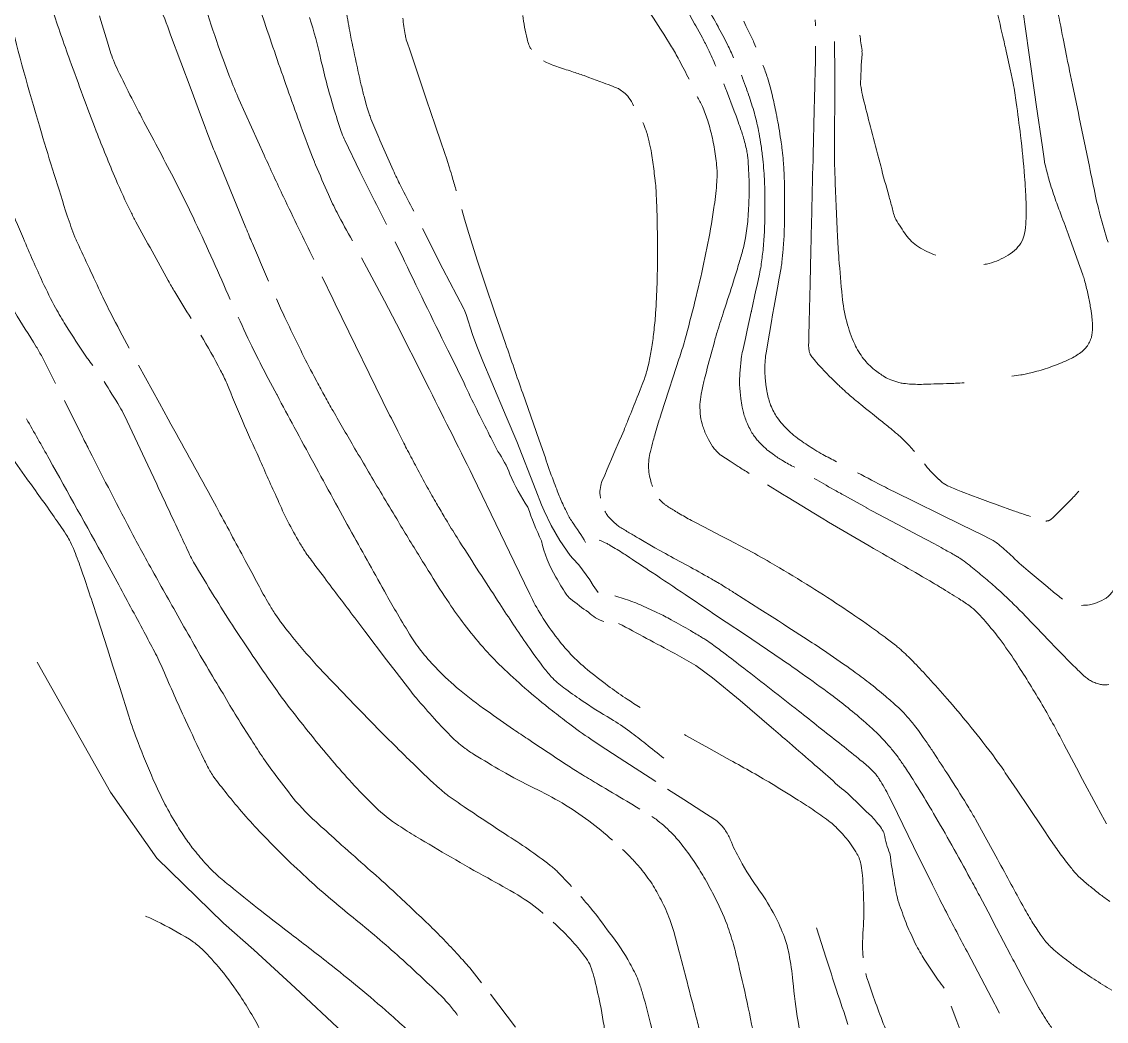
# Model space of a CAD drawing. Header units: inches. Extents: x 115425 to 116786, y 150085 to 152399.
# Drawn here: x 115832.9 to 115936.3, y 151342.6 to 151437.8 of the extents above; entities that cross this region are included whole.
import ezdxf

# ---------------------------------------------------------------- set-up
doc = ezdxf.new("R2010")
doc.units = ezdxf.units.IN
doc.header["$MEASUREMENT"] = 0
doc.layers.add('Contour', color=7, linetype='Continuous', lineweight=0, true_color=0xbed2ff)

msp = doc.modelspace()

# ---------------------------------------------------------------- linework, layer by layer
at = {"layer": 'Contour'}
for points in [[(115849.06, 151409.56, -0.004076), (115847.51, 151412.09, -0.009682), (115846.88, 151413.16, -0.001626), (115843.8, 151418.77, -0.0097), (115843.31, 151419.72, -0.014008), (115841.88, 151422.81, -0.009633), (115840.02, 151427.41, -0.004947), (115837.51, 151434.15, -0.006913), (115835.83, 151439.01, -0.001328), (115834.39, 151443.44, -0.002034), (115833.46, 151446.33, -0.002457), (115832.64, 151449, -0.001211), (115831, 151454.42, -0.007843), (115829.44, 151459.97, -0.006811), (115827.83, 151466.41, -0.013031), (115826.86, 151471.04, -0.032398), (115826.64, 151472.94), (115826.56, 151474.61), (115826.37, 151478.48), (115826.12, 151483.45), (115826.08, 151484.12, 0.021406), (115824.16, 151488.76, 0.157185), (115817.74, 151491.87)], [(115843.15, 151406.73, -0.005242), (115841.43, 151410, -0.009547), (115840.53, 151411.82, -0.00122), (115838.2, 151416.82, -0.012914), (115837.99, 151417.3, -0.017493), (115837.26, 151419.32, -0.004528), (115834.79, 151427.25, -0.011973), (115831.92, 151437.62, 0.024924), (115830.42, 151442.57), (115829.19, 151445.97), (115827.87, 151449.61), (115825.97, 151454.91), (115825.88, 151455.16), (115825.84, 151455.27), (115824.77, 151458.46, -0.0032), (115823.65, 151461.83, 0.003737), (115822.69, 151464.72, 0.026163), (115822.59, 151464.97, 0.002175), (115821.24, 151467.87, 0.03777), (115819.87, 151470.28, 0.026383), (115817.48, 151473.45)], [(115896.53, 151432.35, 0.009372), (115895.58, 151434.18, 0.01317), (115894.85, 151435.45), (115894.13, 151436.63), (115894.05, 151436.75, 0.008913), (115892.19, 151439.59, 0.007728), (115889.94, 151442.8, 0.002452), (115889.37, 151443.58, 0.002896), (115888.88, 151444.23, 0.011915), (115887.74, 151445.66, 0.01527), (115886.79, 151446.73, 0.007675), (115886.17, 151447.36, 0.015737), (115885.86, 151447.66, 0.002606), (115885.26, 151448.18, 0.002274), (115884.57, 151448.76), (115882.55, 151450.47), (115881.8, 151451.09), (115880.73, 151451.97), (115878.68, 151453.64), (115878.47, 151453.82), (115876.76, 151455.24, -0.017488), (115876.39, 151455.56, -0.007129), (115875.53, 151456.41)], [(115839.69, 151405.06, -0.002979), (115839.22, 151405.69, -0.011561), (115839.1, 151405.86, -0.008169), (115837.1, 151408.93, -0.015987), (115836.15, 151410.55, -0.015547), (115834.91, 151413.02, -0.009436), (115833.07, 151417.17, -0.005136), (115830.19, 151424.24, -0.009609), (115828.76, 151428.06, -0.002233), (115827.42, 151431.93, 0.002434), (115826.18, 151435.48, 0.001147), (115824.62, 151439.88, 0.008276), (115824.39, 151440.48), (115824.33, 151440.62), (115823.95, 151441.53, 0.007229), (115822.85, 151444, 0.007217), (115821.67, 151446.44, 0.016077), (115821.41, 151446.92, 0.002988), (115819.93, 151449.43, 0.025511), (115819.43, 151450.19, 0.0126), (115818.29, 151451.63)], [(115864.45, 151416.95, -0.010962), (115862.97, 151419.64, -0.017817), (115862.16, 151421.35, -0.00071), (115860.92, 151424.2, -0.007135), (115860.81, 151424.49, -0.007322), (115859.53, 151427.86, -0.003908), (115857.27, 151434.22, -0.002366), (115855.12, 151440.55, -0.004081)], [(115899.09, 151433.58, 0.009051), (115898.35, 151435.21, 0.013413), (115897.8, 151436.29), (115897.18, 151437.43), (115897.06, 151437.64, 0.00948), (115895.19, 151440.88, 0.018411)], [(115856.45, 151413.11, -0.001464), (115854.91, 151416.69, -0.003528), (115854.29, 151418.18), (115851.29, 151425.49), (115851.21, 151425.68), (115850.56, 151427.33), (115850.39, 151427.78), (115849.96, 151428.94), (115849.06, 151431.36), (115848.08, 151433.97), (115847.11, 151436.58, 0.002409), (115845.97, 151439.6, -0.002285)], [(115925.73, 151439.5, 0.00082), (115926.44, 151436.43, -0.001771), (115926.77, 151435.01), (115927.18, 151433.16, -0.002577), (115927.43, 151431.97, -0.011819), (115927.72, 151430.12, -0.00277), (115928.13, 151426.98, -0.009195), (115928.52, 151423.07, -0.007394), (115928.6, 151421.85, -0.008165), (115928.67, 151419.93, -0.005222), (115928.65, 151418.81, -0.024789), (115928.52, 151417.66, -0.024008), (115928.27, 151416.94, -0.08065), (115927.73, 151416.19, -0.067171), (115926.94, 151415.57, -0.074964), (115925.13, 151414.8, -0.045831), (115924.63, 151414.7)], [(115860.76, 151415.18, -0.003496), (115857.87, 151421.13, -0.00526), (115856.02, 151425.12), (115853.62, 151430.45), (115853.52, 151430.66, -0.009981), (115852.66, 151432.78, -0.007775), (115851.65, 151435.53, -0.0072), (115850.33, 151439.51, -0.00499)], [(115863.82, 151439.08, 0.009244), (115864.19, 151436.92, 0.006642), (115864.8, 151433.93, 0.004125), (115865.25, 151431.92, 0.006828), (115865.55, 151430.72), (115865.75, 151429.95), (115865.85, 151429.61), (115865.93, 151429.35), (115866.03, 151429.06, 0.014616), (115866.21, 151428.58, 0.003885), (115866.95, 151426.79), (115867.05, 151426.55), (115868.33, 151423.67, 0.012552), (115869.02, 151422.22, 0.007211), (115870.3, 151419.76)], [(115900.77, 151434.39, 0.008118), (115900.2, 151435.64, 0.011315), (115899.75, 151436.52), (115899.32, 151437.32), (115899.29, 151437.38, 0.006443), (115898.19, 151439.32, 0.005592)], [(115927.3, 151404.05, 0.012309), (115928.16, 151404.17, 0.019742), (115928.69, 151404.27), (115929.36, 151404.44), (115929.68, 151404.52, 0.022544), (115931.28, 151405.03, 0.022869), (115932.8, 151405.66, 0.025573), (115933.37, 151405.97, 0.027168), (115933.88, 151406.31, 0.04946), (115934.34, 151406.74, 0.056508), (115934.65, 151407.19, 0.039702), (115934.85, 151407.66, 0.052927), (115934.94, 151408.03, 0.018126), (115934.99, 151408.53, 0.023868), (115934.99, 151408.91, 0.00863), (115934.96, 151409.4, 0.010317), (115934.92, 151409.8, 0.01494), (115934.78, 151410.7, 0.011002), (115934.54, 151411.92, 0.008494), (115934.23, 151413.19, 0.02034), (115934.07, 151413.72), (115933.79, 151414.49), (115932.86, 151417.07, 0.001024), (115932.08, 151419.2, -0.001412), (115931.51, 151420.74, -0.01304), (115930.92, 151422.51, -0.016237), (115930.54, 151423.96), (115930.43, 151424.42), (115930.41, 151424.52), (115930.34, 151424.97), (115930.21, 151425.88), (115929.63, 151429.95), (115929.5, 151430.86), (115928.93, 151434.9), (115928.36, 151438.95)], [(115931.58, 151439.31, 0.001316), (115932.19, 151436.24), (115932.55, 151434.41), (115932.62, 151434.05), (115932.72, 151433.59), (115932.81, 151433.16), (115933.08, 151431.81), (115933.64, 151429.12), (115933.73, 151428.69), (115934.7, 151424.02, 0.001097), (115935.29, 151421.19, 0.002709), (115935.55, 151420.04, 0.01431), (115935.68, 151419.49, 0.002885), (115936.47, 151416.81, 0.008791)], [(115836.14, 151403.36, 0.007104), (115834.85, 151405.89, 0.018066), (115834.3, 151406.86, 0.001923), (115832.21, 151410.2, -0.002937), (115830.84, 151412.39, -0.004611), (115828.78, 151415.81, -0.023409), (115828.41, 151416.5, -0.044149), (115828.19, 151417.1, -0.007232), (115827.23, 151420.87, -0.017889), (115826.36, 151425.2, 0.040902), (115825.89, 151427.08, 0.007431), (115825.59, 151427.93, 0.004154), (115825.01, 151429.44, 0.004199), (115824.18, 151431.51, 0.007787), (115823.7, 151432.61, 0.018821), (115823.62, 151432.78, 0.001975), (115822.78, 151434.32, 0.033816), (115822.01, 151435.52, 0.032585), (115820.09, 151437.78)], [(115852.79, 151411.35, 0.007139), (115849.46, 151418.74, 0.0113), (115847.19, 151423.33, 0.001105), (115844.19, 151429.01, -0.004124), (115843.4, 151430.54, -0.005151), (115842.09, 151433.19, -0.014536), (115841.66, 151434.15, -0.022704), (115841.34, 151435.03, -0.006128), (115840.34, 151438.38, -0.012212)], [(115867.69, 151418.51, -0.002405), (115866.16, 151421.53, -0.003608), (115865.16, 151423.55), (115863.72, 151426.53), (115863.66, 151426.66, -0.024218), (115863.37, 151427.38, -0.007966), (115862.65, 151429.63, -0.018246), (115861.44, 151434.2, 0.020677), (115860.35, 151438.23, 0.001026)], [(115874.34, 151421.7, 0.004084), (115873.98, 151422.95, 0.005416), (115873.69, 151423.89), (115873.46, 151424.61), (115873.46, 151424.62), (115872.89, 151426.3), (115872.32, 151427.98), (115871.51, 151430.4), (115871.45, 151430.56), (115869.9, 151435.14), (115869.69, 151435.77), (115869.57, 151436.11, -0.028446), (115869.56, 151436.18, -0.004737), (115869.47, 151436.61, -0.02655), (115869.25, 151438.17, -0.010356)], [(115880.67, 151438.42, 0.012146), (115880.85, 151437.32, 0.014221), (115881.09, 151436.19, 0.027501), (115881.27, 151435.62, 0.014926), (115881.32, 151435.49, 0.012899), (115881.39, 151435.33, 0.047424), (115881.43, 151435.28, 0.022974), (115881.51, 151435.18)], [(115908.58, 151437.43, 0.006684), (115908.56, 151438, 0.012113)], [(115920.06, 151415.57, -0.060508), (115918.4, 151416.38, -0.090458), (115917.2, 151417.52, -0.012005), (115916.24, 151418.98, -0.068238), (115915.89, 151420.12, -0.005649), (115915.57, 151421.26, -0.00567), (115914.8, 151424.08), (115914.49, 151425.25, -0.001116), (115913.73, 151428.16, -0.002283), (115913.06, 151430.84, -0.002483), (115912.88, 151431.82, -0.006524), (115912.93, 151433.25, -0.026093), (115913.03, 151434.65, -0.034787), (115913.02, 151435.09, -0.0034), (115912.81, 151436.56)], [(115918.02, 151396.87, 0.008648), (115917.57, 151397.38, 0.016323), (115917.32, 151397.64), (115916.62, 151398.32), (115916.55, 151398.38, 0.005237), (115915.89, 151398.94, 0.003164), (115914.79, 151399.83), (115914.03, 151400.45), (115913.85, 151400.59), (115913.36, 151400.98), (115912.88, 151401.37, -0.004711), (115912.46, 151401.71, -0.003377), (115911.88, 151402.19, -0.006657), (115911.49, 151402.54, -0.004372), (115910.91, 151403.08, -0.005187), (115910.6, 151403.37, -0.00231), (115909.93, 151404.03, -0.009227), (115909.15, 151404.84, -0.011702), (115908.56, 151405.5, -0.014034), (115908.24, 151405.9, -0.03479), (115908.12, 151406.07), (115908.09, 151406.13), (115908.09, 151406.14), (115908.07, 151406.18), (115908.05, 151406.24), (115908.02, 151406.31), (115907.99, 151406.43, -0.021728), (115907.95, 151406.62, -0.025995), (115907.94, 151406.78), (115907.93, 151406.91), (115907.93, 151406.98), (115907.94, 151407.31), (115907.95, 151407.86), (115907.98, 151409.23), (115907.98, 151409.26), (115908.01, 151410.39), (115908.02, 151410.7), (115908.04, 151411.45), (115908.05, 151411.93), (115908.06, 151412.58), (115908.08, 151413.33), (115908.1, 151414.07), (115908.11, 151414.82), (115908.13, 151415.62), (115908.15, 151416.32), (115908.16, 151416.82), (115908.17, 151417.07), (115908.18, 151417.49), (115908.18, 151417.83), (115908.19, 151418.21), (115908.2, 151418.58), (115908.21, 151418.96), (115908.22, 151419.34), (115908.23, 151419.72), (115908.24, 151420.1), (115908.25, 151420.48), (115908.26, 151420.86), (115908.27, 151421.25), (115908.27, 151421.63), (115908.28, 151421.92), (115908.29, 151422.39), (115908.3, 151422.89), (115908.31, 151423.32), (115908.33, 151423.92), (115908.35, 151424.68), (115908.36, 151425.15), (115908.37, 151425.48), (115908.38, 151426.23), (115908.4, 151426.98), (115908.42, 151427.57), (115908.44, 151428.38), (115908.45, 151429), (115908.47, 151429.68), (115908.48, 151430.25), (115908.5, 151430.88), (115908.51, 151431.38), (115908.52, 151431.98), (115908.52, 151432.01), (115908.55, 151433.01), (115908.57, 151434.14), (115908.58, 151434.62), (115908.6, 151435.49)], [(115910.4, 151435.95, -0.000754), (115910.42, 151433.12, -0.002002), (115910.42, 151432.05, -0.000694), (115910.4, 151426.43, 0.002408), (115910.4, 151424.81, 0.008547), (115910.43, 151423.32, 0.002208), (115910.67, 151417.53, 0.007595), (115910.82, 151415.22, 0.004957), (115911.13, 151411.68, 0.039715), (115911.56, 151409.23, 0.043671), (115912.32, 151407.11, 0.056265), (115913.17, 151405.71, 0.063027), (115914.2, 151404.67, 0.026566), (115915.17, 151403.99, 0.049225), (115915.75, 151403.7, 0.021302), (115916.54, 151403.44, 0.041071), (115916.97, 151403.36, 0.014203), (115917.74, 151403.29, 0.014622), (115918.49, 151403.27, 0.005603), (115919.28, 151403.29, 0.001875), (115921.65, 151403.36, 0.008255), (115921.92, 151403.37, 0.002658), (115922.77, 151403.43)], [(115882.67, 151434.09), (115882.89, 151433.96), (115882.95, 151433.94, 0.003725), (115883.54, 151433.7, 0.005941), (115883.92, 151433.57, 0.008326), (115885.37, 151433.08, -0.010513), (115886.53, 151432.69), (115886.99, 151432.52), (115888.37, 151432.01, -0.003787), (115889.29, 151431.65, -0.007054), (115889.79, 151431.45, -0.052598), (115889.85, 151431.42, -0.006865), (115890.31, 151431.09, -0.073242), (115890.8, 151430.59, -0.057174), (115891.25, 151429.82)], [(115903.57, 151433.7, -0.012901), (115904, 151432.5, -0.018211), (115904.26, 151431.63), (115904.48, 151430.78), (115904.5, 151430.67, -0.011734), (115904.89, 151428.84, -0.009519), (115905.27, 151426.57, -0.003087), (115905.39, 151425.75, -0.005599), (115905.44, 151425.3, -0.011165), (115905.53, 151424.36, -0.007251), (115905.61, 151422.9, -0.006104), (115905.63, 151421.82, -0.003921), (115905.64, 151420.15, -0.008441), (115905.6, 151417.74, -0.012672), (115905.5, 151416.15, -0.007074), (115905.38, 151414.93, -0.014971), (115905.3, 151414.36), (115905.13, 151413.39), (115904.96, 151412.48), (115904.65, 151410.73), (115904.5, 151409.89), (115904.39, 151409.27), (115904.01, 151407.05), (115903.91, 151406.44), (115903.83, 151405.95, 0.017639), (115903.81, 151405.72, 0.007857), (115903.77, 151405.21, 0.018975), (115903.76, 151404.5, 0.015869), (115903.81, 151403.65, 0.006673), (115903.85, 151403.28, 0.006488), (115903.9, 151402.91, 0.017211), (115903.97, 151402.51, 0.01023), (115904.12, 151401.86, 0.031463), (115904.31, 151401.3, 0.025832), (115904.6, 151400.65, 0.034541), (115904.93, 151400.11, 0.025814), (115905.46, 151399.46, 0.023741), (115906.2, 151398.69, 0.028965), (115906.87, 151398.13, 0.012941), (115907.14, 151397.94, 0.002624), (115908.51, 151397.04, 0.019008), (115909.29, 151396.58, 0.01183), (115910.6, 151395.9)], [(115906.6, 151395.37, -0.018292), (115905.45, 151396, -0.022592), (115904.57, 151396.59), (115904.09, 151396.94), (115904.05, 151396.97, -0.021331), (115903.69, 151397.29, -0.016362), (115903.25, 151397.73, -0.019123), (115902.97, 151398.05, -0.016713), (115902.68, 151398.43, -0.025788), (115902.39, 151398.9, -0.021287), (115902.09, 151399.51, -0.018874), (115901.88, 151400.04, -0.019233), (115901.71, 151400.58, -0.021407), (115901.59, 151401.09, -0.01328), (115901.46, 151401.92, -0.02389), (115901.35, 151403.22, -0.02667), (115901.38, 151404.39, -0.013705), (115901.51, 151405.71, -0.022061), (115901.65, 151406.51), (115901.9, 151407.64), (115902.08, 151408.45), (115902.46, 151410.19), (115902.47, 151410.22), (115902.48, 151410.29), (115902.91, 151412.25), (115903.01, 151412.73), (115903.24, 151413.77, 0.016155), (115903.39, 151414.58, 0.009045), (115903.58, 151416.05, 0.01612), (115903.71, 151417.74, 0.011452), (115903.77, 151420.13, 0.004938), (115903.75, 151421.86, 0.008861), (115903.71, 151422.83, 0.007528), (115903.64, 151423.9, 0.007283), (115903.53, 151425.01, 0.009956), (115903.35, 151426.32, 0.011713), (115903.15, 151427.44, 0.008199), (115902.95, 151428.38, 0.010641), (115902.76, 151429.1, 0.006691), (115902.49, 151429.99, 0.006823), (115902.21, 151430.86, 0.004829), (115902, 151431.45, 0.002835), (115901.63, 151432.45), (115901.61, 151432.49), (115901.52, 151432.72)], [(115902.27, 151394.79, -0.004363), (115901.2, 151395.45, -0.006099), (115900.45, 151395.94), (115899.57, 151396.52), (115899.51, 151396.57, -0.036932), (115899.37, 151396.69, -0.014735), (115899.04, 151397.02, -0.04552), (115898.78, 151397.36, -0.019939), (115898.28, 151398.22, -0.041651), (115897.85, 151399.26, -0.047414), (115897.63, 151400.22, -0.038341), (115897.57, 151401.35, -0.043936), (115897.69, 151402.33, -0.005761), (115897.95, 151403.55, -0.007541), (115898.18, 151404.48, -0.003037), (115898.91, 151407.2, -0.006943), (115899.25, 151408.38, -0.006542), (115899.86, 151410.29, 0.004396), (115900.78, 151413.12, 0.003068), (115901.25, 151414.68, 0.003713), (115901.63, 151415.97, 0.028015), (115901.91, 151417.22, 0.019729), (115902.14, 151419.02, 0.015261), (115902.25, 151421.08, 0.016009), (115902.24, 151423.04, 0.002869), (115902.18, 151424.3, 0.01182), (115902.16, 151424.61), (115902.13, 151424.87), (115902.11, 151425.07, 0.017349), (115902.03, 151425.54, 0.012106), (115901.87, 151426.21, 0.00781), (115901.68, 151426.91, 0.009857), (115901.5, 151427.46, 0.003339), (115901.29, 151428.08, 0.002701), (115901.01, 151428.85), (115900.84, 151429.3), (115900.09, 151431.28), (115900.04, 151431.39), (115899.83, 151431.91)], [(115893.03, 151393.55), (115893, 151393.63), (115893, 151393.65, -0.031621), (115892.77, 151394.53, -0.036946), (115892.68, 151395.29, -0.036876), (115892.7, 151396.09, -0.037103), (115892.84, 151396.87, -0.003466), (115893.12, 151397.92, -0.005339), (115893.31, 151398.6), (115893.69, 151399.88), (115893.74, 151400.03), (115893.87, 151400.45), (115894.61, 151402.71), (115895.03, 151403.99), (115895.57, 151405.66, 0.011303), (115896.12, 151407.47, 0.005589), (115897.09, 151411.17, 0.009878), (115897.95, 151414.87, 0.009967), (115898.66, 151418.57, 0.00526), (115898.94, 151420.33, 0.00823), (115899.08, 151421.45, 0.013014), (115899.18, 151422.57, 0.017278), (115899.2, 151423.42, 0.018402), (115899.18, 151423.93, 0.010898), (115899.09, 151424.8, 0.021347), (115898.8, 151426.53, 0.022382), (115898.38, 151428.16), (115898.31, 151428.37), (115898.07, 151429.08, 0.02732), (115897.8, 151429.76, 0.018794), (115897.31, 151430.7)], [(115892.13, 151428.21, -0.01666), (115892.43, 151427.45, -0.022638), (115892.6, 151426.88), (115892.73, 151426.39), (115892.74, 151426.33, -0.014916), (115892.95, 151425.29, -0.00922), (115893.19, 151423.6, -0.003186), (115893.3, 151422.69, -0.006889), (115893.35, 151422.26, -0.007856), (115893.39, 151421.61, -0.003875), (115893.45, 151420.29, -0.005744), (115893.49, 151419.17, -0.002309), (115893.52, 151416.38, -0.008728), (115893.48, 151412.85, -0.010945), (115893.34, 151410.04, -0.011445), (115893.17, 151408.23, -0.013081), (115892.95, 151406.66, -0.008483), (115892.69, 151405.28, -0.017807), (115892.53, 151404.63, -0.006035), (115892.35, 151404.03, -0.015937), (115892.28, 151403.8), (115892.07, 151403.26), (115891.87, 151402.75), (115891.71, 151402.34), (115891.59, 151402.05, -0.001404), (115890.76, 151399.97, -0.002759), (115890.33, 151398.92), (115890.08, 151398.34), (115889.88, 151397.85), (115889.46, 151396.89), (115889.05, 151395.93), (115889.02, 151395.87), (115888.73, 151395.18), (115888.49, 151394.62), (115888.23, 151394.02, 0.049161), (115888.16, 151393.8, 0.015598), (115888.04, 151393.08, 0.054225), (115888.04, 151392.85, 0.02835), (115888.09, 151392.42)], [(115886.67, 151388.19, 0.02169), (115885.38, 151390.18, -0.019557), (115885.11, 151390.63, -0.013228), (115884.4, 151392.06, -0.014745), (115883.91, 151393.27, -0.00539), (115883.6, 151394.09, -0.008123), (115882.83, 151396.26), (115882.23, 151397.96), (115881.69, 151399.51), (115880.67, 151402.43, -0.000466), (115879.04, 151407.15), (115878.03, 151410.1), (115877.1, 151412.82), (115876.79, 151413.76), (115876.36, 151415.01), (115875.54, 151417.65), (115875.13, 151419.01), (115874.87, 151419.92)], [(115888.4, 151380.66, -0.095364), (115886.94, 151381.55, -0.010767), (115885.22, 151382.83, -0.013569), (115884.8, 151383.27, -0.010376), (115883.84, 151384.91, -0.087382), (115882.47, 151388.36, -0.027473), (115881.16, 151391.57, -0.047785), (115879.46, 151394.72, 0.051063), (115878.31, 151396.88, 0.003738), (115877.52, 151398.4, -0.005464), (115875.08, 151403.37), (115873.81, 151405.98, -0.003875), (115869.41, 151415.01), (115869.3, 151415.24), (115868.5, 151416.86)], [(115891.86, 151372.48, -0.001961), (115890.63, 151373.27, -0.01442), (115889.02, 151374.39, -0.011355), (115887.05, 151375.9, -0.029283), (115885.43, 151377.38, -0.029548), (115884.01, 151379.01, -0.023805), (115882.45, 151381.25, -0.028237), (115881.34, 151383.27), (115879.85, 151386.35), (115878.55, 151389.06), (115875.93, 151394.52, 0.000423), (115871.51, 151403.35), (115871.4, 151403.58), (115868.64, 151409.05), (115867.51, 151411.23), (115865.3, 151415.32)], [(115894.13, 151367.65, -0.009538), (115892.41, 151369.01, 0.013735), (115890.89, 151370.19, 0.024495), (115889.08, 151371.39, -0.015939), (115886.26, 151373.18, -0.007603), (115884.59, 151374.36, -0.019751), (115883.97, 151374.85, -0.033533), (115883.4, 151375.41, -0.020191), (115882.56, 151376.43, -0.011448), (115880.96, 151378.65, -0.006634), (115878.33, 151382.59, -0.001854), (115874.69, 151388.24, -0.006044), (115873.6, 151389.99, -0.001466), (115872.79, 151391.35, -0.003589), (115872.46, 151391.91, -0.004521), (115871.58, 151393.47, -0.003782), (115870.55, 151395.37, -0.001552), (115869.7, 151396.97, -0.003542), (115869.33, 151397.68), (115868.76, 151398.8), (115868.15, 151400.04), (115867.99, 151400.35), (115862.81, 151410.94), (115862.6, 151411.37), (115861.56, 151413.52)], [(115893.37, 151365.41), (115889.86, 151367.68), (115887.95, 151368.92), (115887.17, 151369.45, -0.009673), (115885.03, 151370.98, -0.003477), (115883.5, 151372.16, -0.012582), (115880.88, 151374.33, -0.007156), (115878.67, 151376.35, -0.016659), (115876.89, 151378.23, -0.019206), (115875.1, 151380.41, -0.016469), (115873.66, 151382.44, -0.018653), (115871.94, 151385.11, -0.002897), (115870.87, 151386.82, -0.004575), (115868.66, 151390.45, -0.001068), (115867.27, 151392.76, -0.001681), (115864.68, 151397.14, -0.002068), (115862.59, 151400.74, -0.002523), (115861.81, 151402.13, -0.002697), (115861.04, 151403.53), (115860.78, 151404.03, -0.008962), (115858.28, 151409.06), (115858, 151409.65, -0.008115), (115857.2, 151411.43)], [(115891.84, 151362.79, 0.001955), (115890.6, 151363.54, 0.003036), (115887.89, 151365.15, -0.005434), (115886.37, 151366.06, -0.006862), (115885.06, 151366.89, -0.00228), (115881.15, 151369.48, -0.003836), (115879.81, 151370.38, -0.002008), (115877.27, 151372.15, -0.021111), (115874.64, 151374.17, -0.02489), (115872.57, 151376.08, -0.024735), (115871.11, 151377.72, -0.029954), (115870.05, 151379.21, -0.005166), (115868.73, 151381.39, -0.006308), (115867.69, 151383.2, -0.00108), (115864.39, 151389.12, -0.001969), (115862.6, 151392.37, -0.000678), (115858.9, 151399.18, -0.001503), (115857.25, 151402.26), (115857.22, 151402.32), (115856.23, 151404.18, -0.007946), (115855.05, 151406.5, -0.005891), (115853.55, 151409.68)], [(115889.23, 151359.83, 0.019792), (115886.97, 151361.68, 0.028073), (115884.42, 151363.38, 0.021002), (115881.77, 151364.8, -0.01822), (115878.7, 151366.42, -0.007265), (115876.07, 151367.98, -0.021179), (115875.2, 151368.57, -0.032389), (115874.01, 151369.57, -0.019825), (115872.25, 151371.41, -0.00423), (115870.54, 151373.36, -0.013023), (115870.01, 151374.02), (115868.61, 151375.83), (115867.7, 151377.03), (115865.62, 151379.76), (115864.66, 151381.02, -0.000888), (115861.77, 151384.85), (115860.87, 151386.04, -0.002071), (115860, 151387.22, -0.002096), (115859.41, 151388.17, -0.035582), (115857.32, 151392.29, -0.008602), (115855.55, 151396.24, -0.016353), (115852.48, 151403.37, 0.009115), (115851.87, 151404.6, 0.018488), (115849.98, 151407.97)], [(115885.33, 151355.43, 0.003151), (115883.99, 151356.83, 0.006236), (115883.67, 151357.13, 0.016559), (115883.29, 151357.43, 0.026633), (115879.02, 151360.4, 0.002481), (115875.08, 151363.01, 0.008808), (115873.57, 151364.07, -0.022649), (115872.77, 151364.74, -0.020789), (115870.38, 151366.98, -0.006653), (115868.91, 151368.42, -0.002924), (115866.16, 151371.16, -0.001545), (115861.02, 151376.52, -0.010287), (115858.46, 151379.52, -0.019403), (115857.1, 151381.35, -0.014008), (115856.48, 151382.36, -0.027209), (115855.46, 151384.21, -0.000879), (115854.23, 151386.49, -0.000715), (115851.47, 151391.6), (115850.93, 151392.59, 0.002461), (115846.88, 151399.95), (115846.04, 151401.47), (115844.04, 151405.11)], [(115882.62, 151352.88), (115882.6, 151352.89, 0.041633), (115880.2, 151354.61, 0.010238), (115877.34, 151356.23, -0.008384), (115873.85, 151358.2, -0.003619), (115870.5, 151360.19, -0.007169), (115868.84, 151361.23, -0.049488), (115866.64, 151362.98, -0.024208), (115862.73, 151367.16, -0.010718), (115858.76, 151372.05, -0.015206), (115856.14, 151375.64, -0.00455), (115853.01, 151380.31, -0.007806), (115851.26, 151383.07, -0.004796), (115849.29, 151386.34, -0.022549), (115848.92, 151387.06, -0.001103), (115848.01, 151389, 0.000451), (115845.78, 151393.75), (115844.93, 151395.57), (115842.7, 151400.31, 0.026026), (115842.25, 151401.16, 0.008896), (115840.76, 151403.53)], [(115876.75, 151346.23), (115875.62, 151347.68, 0.002359), (115874.55, 151348.87, 0.015068), (115871.69, 151351.82, 0.003174), (115868.05, 151355.24, 0.012895), (115865.89, 151357.16, 0.010598), (115863.41, 151359.36, 0.003464), (115861.47, 151361.12, -0.003014), (115860.16, 151362.33, -0.002717), (115859.02, 151363.56, -0.003998), (115857.23, 151365.88, -0.030117), (115854.82, 151369.4, -0.017259), (115852.11, 151373.8, -0.012408), (115848.99, 151379.13, -0.010242), (115847.4, 151381.9, -0.001699), (115844.71, 151386.72, -0.003284), (115843.71, 151388.57), (115843.52, 151388.93, -0.004368), (115839.38, 151396.95, -0.003049), (115838.71, 151398.26), (115836.98, 151401.72)], [(115874.47, 151343.12, 0.020497), (115873.69, 151344.13, 0.026135), (115872.69, 151345.19, 0.007556), (115869, 151348.63, 0.014869), (115864.52, 151352.45, -0.015856), (115860.32, 151356.03, -0.01738), (115855.78, 151360.46, -0.021902), (115852.47, 151364.25, -0.00955), (115851.17, 151365.94, -0.034877), (115850.86, 151366.43, -0.012219), (115850.28, 151367.56, -0.003781), (115848.53, 151371.26, -0.006653), (115846.39, 151376.07, 0.018131), (115845.56, 151377.82, 0.003187), (115844.58, 151379.67, 0.001221), (115842.01, 151384.45), (115840.87, 151386.55, 0.000394), (115835.53, 151396.17, 0.001901), (115833.37, 151399.98)], [(115871.11, 151340.29, 0.022753), (115867.94, 151343.33, 0.013321), (115862.16, 151348.12, 0.00429), (115858.35, 151351.06, -0.005517), (115855.39, 151353.36, -0.003977), (115852.77, 151355.47, -0.008495), (115851.57, 151356.48, -0.025367), (115850.68, 151357.35, -0.017418), (115849.5, 151358.71, -0.016908), (115848.66, 151359.82, -0.014184), (115847.75, 151361.2, -0.018763), (115846.57, 151363.28, -0.017443), (115845.46, 151365.6, -0.010343), (115844.01, 151369.14, -0.014842), (115843.12, 151371.65), (115842.26, 151374.37), (115841.6, 151376.41), (115841.08, 151378.06), (115840.13, 151381.01, 0.005873), (115838.55, 151385.76, 0.014746), (115837.84, 151387.62, 0.011474), (115837.47, 151388.42, 0.018405), (115837.12, 151389, 0.018052), (115836, 151390.64, 0.006127), (115833.41, 151394.27, 0.005875), (115831.63, 151396.79, -0.008485)], [(115929.07, 151390.69, -0.002177), (115928, 151391.04, -0.004352), (115927.47, 151391.23), (115925.9, 151391.79), (115925.85, 151391.81), (115925.28, 151392.01), (115924.01, 151392.49), (115923.64, 151392.63), (115922.46, 151393.07, -0.013004), (115921.26, 151393.57, -0.041039), (115920.9, 151393.77), (115920.77, 151393.86), (115920.67, 151393.93), (115920.5, 151394.07), (115920.36, 151394.19), (115920.34, 151394.21), (115919.95, 151394.59, -0.018603), (115919.52, 151395.04, -0.013801), (115918.97, 151395.69)], [(115936.54, 151374.68, -0.031688), (115936.26, 151374.63, -0.055044), (115936.1, 151374.63, -0.016448), (115935.76, 151374.68, -0.026278), (115935.55, 151374.73, -0.034443), (115935.1, 151374.89, -0.038388), (115934.72, 151375.09, -0.018428), (115934.32, 151375.37, -0.028783), (115934.09, 151375.57, -0.004362), (115933.59, 151376.05, -0.004083), (115933.06, 151376.57), (115931.82, 151377.83), (115931.55, 151378.1), (115930.82, 151378.86), (115929.65, 151380.09), (115929.18, 151380.58), (115928.24, 151381.55, 0.010204), (115927.15, 151382.64, 0.007863), (115925.68, 151384, 0.009301), (115924.48, 151385.04, 0.00937), (115923.25, 151386.03, 0.004411), (115922.58, 151386.54, 0.016745), (115922.4, 151386.66, 0.007345), (115922.14, 151386.82, 0.005684), (115921.8, 151387.02, 0.00351), (115920.76, 151387.61, 0.004427), (115919.93, 151388.06), (115918.39, 151388.88), (115916.43, 151389.91), (115913.96, 151391.23), (115913.49, 151391.48), (115913.47, 151391.49), (115911.35, 151392.67, -0.001979), (115910.29, 151393.26, -0.001154), (115908.47, 151394.3)], [(115912.6, 151394.85, 0.001538), (115915.25, 151393.46, 0.00521), (115916.04, 151393.06), (115922.49, 151389.9), (115924.46, 151388.93), (115925.27, 151388.53), (115925.46, 151388.43, -0.035901), (115925.61, 151388.34, -0.013255), (115926.02, 151388.04, -0.027084), (115927.18, 151387.02, 0.0184), (115928.85, 151385.5), (115929.25, 151385.17), (115930.73, 151383.93, 0.004828), (115931.16, 151383.58, 0.002129), (115932.13, 151382.81)], [(115936.33, 151361.4), (115935.58, 151362.74), (115935.52, 151362.84), (115935.33, 151363.21), (115934.05, 151365.62), (115933.47, 151366.72), (115932.27, 151368.99, 0.011355), (115930.05, 151372.98, 0.011334), (115927.64, 151376.86, 0.016663), (115926.18, 151378.95, 0.018967), (115924.77, 151380.69, 0.01318), (115923.82, 151381.72, 0.039979), (115923.47, 151382.02, 0.010051), (115922.98, 151382.37, 0.009355), (115922.45, 151382.72, 0.002835), (115920.76, 151383.77, 0.005146), (115919.82, 151384.34, 0.001652), (115917.07, 151385.93, -0.001342), (115913.69, 151387.89), (115909.82, 151390.15), (115909.21, 151390.51), (115909.16, 151390.54), (115905.99, 151392.48), (115905.43, 151392.82), (115904.01, 151393.7)], [(115936.63, 151353.99, -0.005965), (115935.76, 151354.64, -0.00524), (115934.79, 151355.41, -0.012312), (115933.92, 151356.14, -0.023037), (115933.49, 151356.56, -0.011601), (115933.25, 151356.83, -0.0085), (115932.93, 151357.22, -0.009245), (115931.92, 151358.54, -0.009933), (115931.03, 151359.8), (115930.22, 151361), (115928.91, 151362.94), (115927.8, 151364.59), (115926.68, 151366.26, 0.013868), (115925.38, 151368.08, 0.008548), (115923.13, 151370.94, 0.007626), (115921.14, 151373.31, 0.008838), (115919.36, 151375.3, 0.003963), (115918.03, 151376.71, 0.009273), (115917.45, 151377.3, 0.00581), (115916.86, 151377.85, 0.010937), (115916.55, 151378.13, 0.007181), (115916.21, 151378.41, 0.00483), (115915.69, 151378.81, 0.00631), (115915.21, 151379.18, 0.002119), (115913.75, 151380.23, 0.008613), (115910.93, 151382.17, 0.007717), (115907.72, 151384.23, 0.007328), (115904.27, 151386.3, 0.010873), (115901.89, 151387.62), (115900.32, 151388.44), (115899.55, 151388.84), (115897.95, 151389.68), (115897.02, 151390.16, -0.00695), (115896.76, 151390.3, -0.00147), (115895.54, 151390.99, -0.008136), (115895.24, 151391.17, -0.002719), (115894.36, 151391.72, -0.046362), (115894.15, 151391.88, -0.019323), (115893.69, 151392.33)], [(115933.68, 151393.08, -0.004576), (115932.84, 151392.18, -0.007558), (115932.31, 151391.65), (115931.24, 151390.58), (115931.17, 151390.52, -0.018333), (115931.01, 151390.38, -0.040331), (115930.93, 151390.33, -0.029095), (115930.85, 151390.3, -0.030707), (115930.78, 151390.27), (115930.69, 151390.25), (115930.66, 151390.25), (115930.65, 151390.25), (115930.62, 151390.24), (115930.59, 151390.24), (115930.55, 151390.24)], [(115888.51, 151391.18, 0.020851), (115888.74, 151390.78, 0.047187), (115888.87, 151390.62, 0.018631), (115889.59, 151389.94, 0.041604), (115889.94, 151389.67, 0.004941), (115890.83, 151389.13, 0.004711), (115891.76, 151388.58), (115893.28, 151387.7), (115893.76, 151387.43, 0.006172), (115895.84, 151386.29, -0.005919), (115898.01, 151385.1, -0.001779), (115899.07, 151384.5, -0.005474), (115899.41, 151384.3, -0.00347), (115899.96, 151383.96, -0.002022), (115900.9, 151383.37), (115903.28, 151381.86), (115904.72, 151380.95), (115905.05, 151380.73), (115905.54, 151380.41), (115905.96, 151380.14), (115907.79, 151378.96, -0.006651), (115909.67, 151377.71, -0.00489), (115912.18, 151375.96, -0.010735), (115913.67, 151374.85, -0.009724), (115915.26, 151373.55, -0.010515), (115916.35, 151372.59, -0.016947), (115916.99, 151371.96, -0.011133), (115917.64, 151371.24, -0.017757), (115918.02, 151370.77), (115918.39, 151370.28), (115918.58, 151370.01), (115918.85, 151369.62), (115919.22, 151369.1, -0.005845), (115919.85, 151368.17, -0.002495), (115921.28, 151365.97, -0.005411), (115922.99, 151363.26, -0.010542), (115923.83, 151361.84), (115924.4, 151360.79), (115925.93, 151358.02, -0.001391), (115927.25, 151355.6, 0.00168), (115928.34, 151353.6, 0.011552), (115929.22, 151352.09, 0.013859), (115930.01, 151350.88, 0.009018), (115930.38, 151350.36, 0.019598), (115930.57, 151350.13, 0.008351), (115930.75, 151349.93, 0.009736), (115930.91, 151349.76, 0.008033), (115931.13, 151349.55, 0.006399), (115931.42, 151349.29, 0.0106), (115931.83, 151348.95, 0.007031), (115932.47, 151348.45, 0.008033), (115933.32, 151347.82, 0.006965), (115934.32, 151347.13, 0.004557), (115935.14, 151346.59, 0.004579), (115935.97, 151346.06, 0.006798), (115936.84, 151345.54, 0.006209)], [(115933.93, 151382.21, 0.037558), (115934.7, 151382.27, 0.056081), (115935.2, 151382.4, 0.01909), (115936.1, 151382.79, 0.06132), (115936.36, 151382.96, 0.026287), (115936.71, 151383.28, 0.053694), (115936.85, 151383.47, 0.004681), (115937.16, 151383.97, 0.004158), (115937.49, 151384.54), (115937.52, 151384.59), (115937.97, 151385.38, 0.002521), (115938.97, 151387.13, 0.002081), (115940.16, 151389.27)], [(115931.12, 151341.93, -0.01427), (115930.51, 151342.83, -0.004664), (115929.99, 151343.66, -0.012286), (115929.81, 151343.98), (115929.3, 151344.93), (115928.67, 151346.09), (115927.51, 151348.28), (115927.41, 151348.47), (115927.18, 151348.9), (115925.84, 151351.45), (115925.03, 151353), (115924.21, 151354.55, 0.004163), (115923.34, 151356.17, 0.002114), (115921.58, 151359.35, 0.004926), (115919.84, 151362.38, 0.006041), (115918.37, 151364.82, 0.002333), (115917.88, 151365.61, 0.002784), (115917.46, 151366.27, 0.007285), (115917.05, 151366.88, 0.0051), (115916.45, 151367.73, 0.016138), (115915.93, 151368.41, 0.012502), (115915.21, 151369.24, 0.016335), (115914.49, 151369.99, 0.011217), (115913.38, 151371.01, 0.010172), (115911.69, 151372.44, 0.010911), (115910.05, 151373.71, 0.004554), (115907.32, 151375.69, 0.006544), (115905.4, 151377.03), (115901.8, 151379.45), (115900.07, 151380.62), (115898.78, 151381.48), (115898.71, 151381.53), (115898.61, 151381.6), (115896.16, 151383.24, 0.000657), (115893.02, 151385.34, 0.000828), (115890.53, 151386.99, 0.008516), (115890.32, 151387.13, 0.001415), (115889.01, 151387.93, 0.024424), (115888.71, 151388.09, 0.010114), (115887.97, 151388.43)], [(115889.44, 151383.11, -0.01406), (115891.05, 151382.59, -0.021039), (115892.1, 151382.17), (115893.41, 151381.57), (115893.53, 151381.51, -0.009307), (115894.83, 151380.84, -0.006468), (115896.67, 151379.8, -0.003682), (115897.76, 151379.15, -0.010548), (115898.14, 151378.92, -0.010999), (115898.74, 151378.5, -0.005844), (115899.85, 151377.68, -0.00274), (115901.76, 151376.21, -0.001001), (115906.96, 151372.15, -0.001365), (115910.86, 151369.08, -0.002879), (115912.69, 151367.61, -0.011539), (115913.72, 151366.73, -0.025176), (115914.16, 151366.3, -0.010267), (115914.32, 151366.12, -0.013928), (115914.43, 151365.98, -0.013862), (115914.59, 151365.75, -0.010263), (115914.8, 151365.42, -0.011346), (115915.26, 151364.64, -0.010994), (115915.69, 151363.81), (115916.39, 151362.38), (115917.94, 151359.24), (115919.74, 151355.58), (115920.31, 151354.43, 0.004976), (115920.78, 151353.5, 0.001063), (115923.03, 151349.21), (115923.41, 151348.48), (115925.67, 151344.2), (115925.73, 151344.09), (115926.13, 151343.35)], [(115920.86, 151345.72, -0.003089), (115920.28, 151346.5, -0.009781), (115918.76, 151348.8, -0.003913), (115918.32, 151349.56, -0.018394), (115917.89, 151350.43, -0.010823), (115917.12, 151352.19, -0.00325), (115916.44, 151354.11, -0.017977), (115916.08, 151355.98, -0.016954), (115915.68, 151358.56, -0.060627), (115915.14, 151360.43, 0.043962), (115914.88, 151360.95, 0.020041), (115914.41, 151361.55, 0.068513), (115913.47, 151362.5, 0.035235), (115910.49, 151365.25, 0.020184), (115908.53, 151366.99, 0.003758), (115906.09, 151369.11, 0.005808), (115904.38, 151370.58), (115901.39, 151373.13), (115898.78, 151375.29), (115897.19, 151376.48), (115895.19, 151377.61, 0.003339), (115892.47, 151379.06, 0.003875), (115889.82, 151380.49)], [(115913.13, 151348.61, -0.007976), (115913.1, 151348.95, -0.034827), (115913.11, 151350.98, 0.02478), (115913.18, 151353.82, 0.010681), (115913.06, 151356.47, 0.029398), (115912.94, 151357.43, 0.079632), (115912.54, 151358.54, 0.052477), (115911.51, 151360.01, 0.016873), (115910.52, 151361.09, 0.035036), (115909.99, 151361.55, 0.011718), (115908.53, 151362.61, 0.011099), (115906.94, 151363.65, 0.002352), (115904.39, 151365.23, 0.00952), (115900.17, 151367.61), (115898.4, 151368.6), (115896.23, 151369.82), (115896.09, 151369.9)], [(115907.47, 151339.24, -0.003843), (115906.92, 151342.55, -0.014807), (115906.43, 151346.41, 0.022181), (115906.06, 151348.98, 0.041951), (115905.62, 151350.58, 0.030894), (115904.7, 151352.65, 0.036377), (115903.26, 151355, -0.028786), (115901.39, 151357.95, -0.029452), (115900.46, 151359.89, 0.058041), (115899.93, 151360.84, 0.039072), (115899.41, 151361.45, 0.055381), (115898.98, 151361.81), (115897.74, 151362.6), (115896.02, 151363.7), (115894.49, 151364.69)], [(115903.04, 151339.73, -0.006277), (115902.18, 151343.85, 0.006105), (115901.23, 151348.05, 0.002936), (115900.77, 151349.9, 0.006637), (115900.15, 151351.79, 0.032158), (115898.88, 151354.58, 0.02095), (115897.94, 151356.32, 0.014505), (115897.01, 151357.81, 0.016461), (115895.79, 151359.48, 0.019907), (115894.82, 151360.57, 0.028188), (115893.38, 151361.83, 0.017262), (115892.97, 151362.09)], [(115897.55, 151341.69, -0.007722), (115897.14, 151343.25, -0.002023), (115896.23, 151346.78, 0.000898), (115895.6, 151349.18), (115895.08, 151351.14), (115894.71, 151352.26, 0.031417), (115893.86, 151354.15, 0.017992), (115893, 151355.66, 0.029395), (115891.92, 151357.12, 0.028171), (115891.05, 151358.1, 0.020516), (115890.19, 151358.95)], [(115893.09, 151341.37, 0.017614), (115892.05, 151345.38, 0.006841), (115891.69, 151346.47, 0.024643), (115890.9, 151348.09, 0.045123), (115888.95, 151350.99, 0.02334), (115887.12, 151353.4, 0.005236), (115886.22, 151354.46)], [(115862.5, 151332.47, -0.007559), (115860.31, 151335.08, -0.013628), (115857.45, 151338.81, -0.038329), (115855.71, 151341.64, 0.030702), (115853.59, 151345.21, 0.024533), (115851.66, 151347.77, 0.030852), (115849.9, 151349.63, 0.051793), (115848.9, 151350.39, 0.018213), (115845.77, 151352.13, 0.033621), (115844.71, 151352.59)], [(115888.59, 151340.92, 0.020341), (115888.06, 151344.2, 0.011406), (115887.45, 151346.84, 0.029688), (115887.14, 151347.83, 0.066849), (115886.73, 151348.58, 0.027017), (115885.41, 151350.19, 0.020883), (115883.59, 151352.02)], [(115911.68, 151342.26, -0.000762), (115910.59, 151345.55, -0.001756), (115909.61, 151348.58), (115908.68, 151351.47)], [(115935.46, 151320.95, 0.003559), (115933, 151322.81, 0.008735), (115931.98, 151323.55), (115928.47, 151325.98), (115926.67, 151327.23, -0.001872), (115923.66, 151329.34, -0.004893), (115922.08, 151330.55, -0.040994), (115921.05, 151331.68, -0.015365), (115919.75, 151333.39, -0.03193), (115917.78, 151336.63, -0.018148), (115916.63, 151338.84, -0.015516), (115915.15, 151342.1, -0.010794), (115913.53, 151346.57, -0.028613), (115913.38, 151347.12)], [(115921.53, 151344.02), (115922.07, 151342.6, -0.002386), (115923.58, 151338.46, -0.00606), (115924.12, 151337.08, 0.017917), (115924.72, 151336.15, 0.082854), (115929.65, 151331.02, 0.012796), (115932.66, 151328.09, 0.00429), (115933.75, 151327.1, 0.012199), (115935.58, 151325.72, 0.0335), (115939.19, 151323.54, 0.018092), (115942.28, 151322, 0.022882), (115943.83, 151321.49, 0.048508), (115944.89, 151321.31, 0.026308), (115946.86, 151321.13, 0.014312), (115948.64, 151321.11, 0.022745), (115949.71, 151321.22, 0.0374), (115950.98, 151321.71, 0.093856), (115951.4, 151322)]]:
    msp.add_lwpolyline(points, format="xyb", dxfattribs=at)
for points in [[(115901.74, 151437.89), (115901.95, 151437.45), (115902.67, 151435.96), (115902.71, 151435.86), (115902.9, 151435.41)], [(115871.12, 151418.12), (115873.07, 151414.28), (115875.06, 151410.46), (115875.09, 151410.4), (115875.27, 151409.92), (115875.9, 151408.02), (115876.31, 151406.9), (115876.86, 151405.49), (115877.72, 151403.46), (115879.1, 151400.21), (115880.1, 151397.84), (115881.92, 151393.19), (115882.47, 151391.79), (115882.72, 151391.21), (115883.4, 151389.83), (115884.2, 151388.38), (115885.2, 151386.96), (115885.44, 151386.68), (115886.03, 151386.06), (115887.07, 151384.65), (115887.4, 151384.09), (115887.88, 151383.44)], [(115868.77, 151336.1), (115865.72, 151339.41), (115863.52, 151341.52), (115858.99, 151345.77), (115855.04, 151349.38), (115852.14, 151351.92), (115845.79, 151358.13), (115841.39, 151364.42), (115834.38, 151376.79)], [(115879.99, 151342.02), (115877.59, 151345.15)]]:
    msp.add_lwpolyline(points, dxfattribs=at)

doc.saveas('drawing.dxf')
